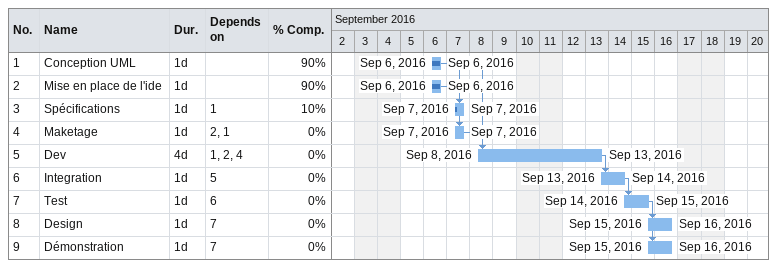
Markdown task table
| ID | Task | Duration | Start | Finish | Predecessors | % complete |
|---|---|---|---|---|---|---|
| 1 | Conception UML | 1d | 2016-09-06 | 2016-09-06 |  | 90 |
| 2 | Mise en place de l'ide | 1d | 2016-09-06 | 2016-09-06 |  | 90 |
| 3 | Spécifications | 1d | 2016-09-07 | 2016-09-07 | 1 | 10 |
| 4 | Maketage | 1d | 2016-09-07 | 2016-09-07 | 2, 1 | 0 |
| 5 | Dev | 4d | 2016-09-08 | 2016-09-13 | 1, 2, 4 | 0 |
| 6 | Integration | 1d | 2016-09-13 | 2016-09-14 | 5 | 0 |
| 7 | Test | 1d | 2016-09-14 | 2016-09-15 | 6 | 0 |
| 8 | Design | 1d | 2016-09-15 | 2016-09-16 | 7 | 0 |
| 9 | Démonstration | 1d | 2016-09-15 | 2016-09-16 | 7 | 0 |
